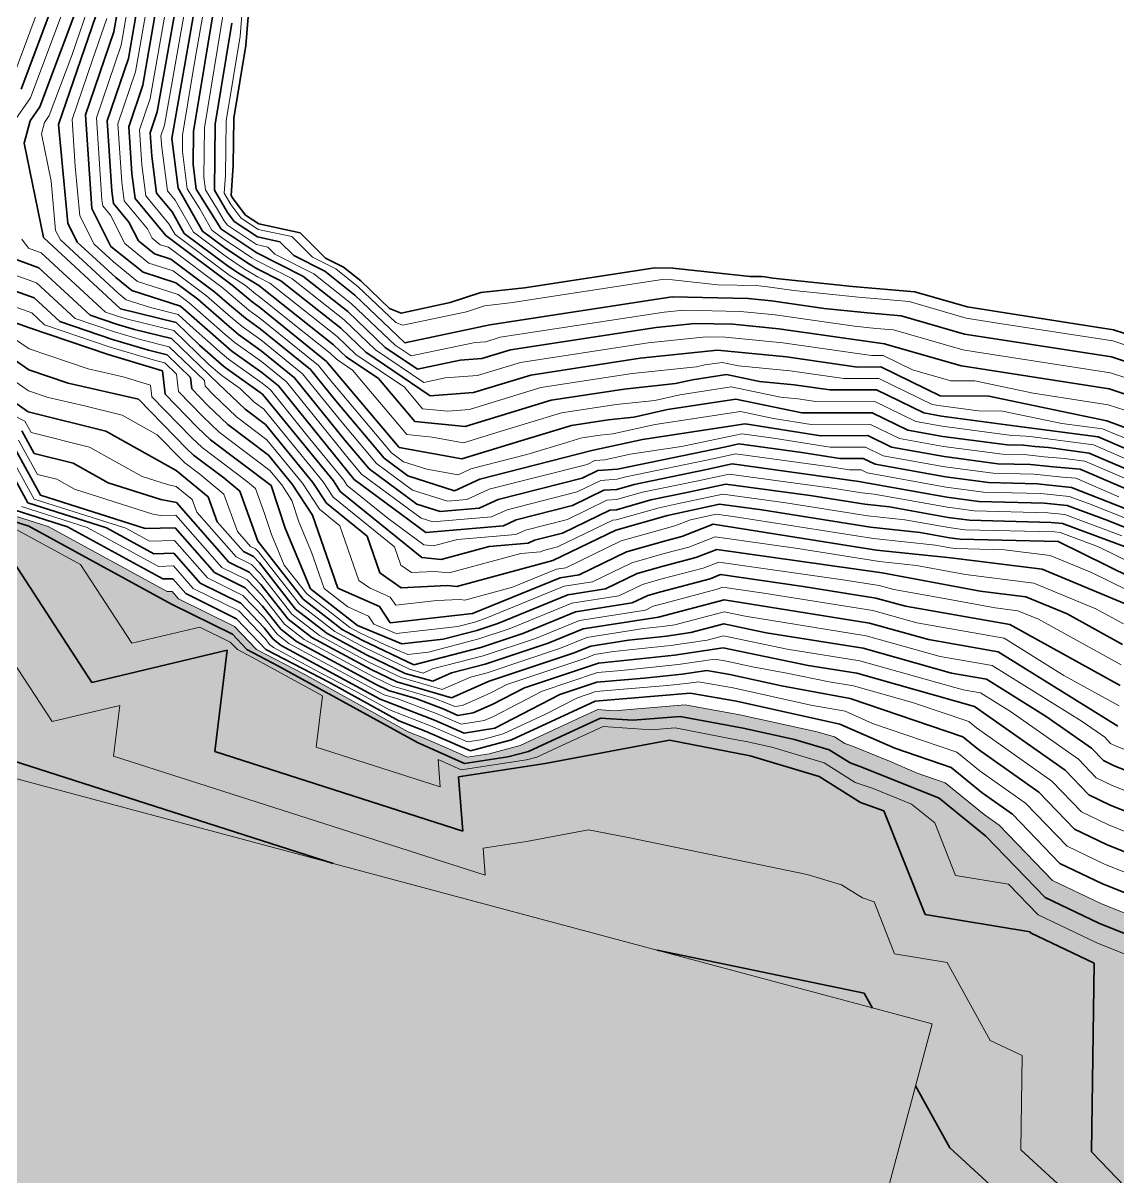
# Model space of a CAD drawing. Header units: millimetres. Extents: x -859836 to 307983, y -308065 to 649894.
# Drawn here: x 14046 to 99637, y 236861 to 327061 of the extents above; entities that cross this region are included whole.
import ezdxf

# ---------------------------------------------------------------- set-up
doc = ezdxf.new("R2010")
doc.units = ezdxf.units.MM
for name, color, linetype, lineweight in [('A-DETL-GENF', 92, 'Continuous', 9), ('A-DETL-MBND', 5, 'Continuous', 9), ('A-DETL-THIN', 151, 'Continuous', 9), ('C-TOPO', 7, 'Continuous', 9), ('C-TOPO-MAJR', 7, 'Continuous', 35), ('C-TOPO-MINR', 7, 'Continuous', 9)]:
    doc.layers.add(name, color=color, linetype=linetype, lineweight=lineweight)

msp = doc.modelspace()

# ---------------------------------------------------------------- hatches: boundary and pattern name
at = {"layer": 'A-DETL-GENF'}
msp.add_hatch(color=8, dxfattribs=at).paths.add_polyline_path([(20902, 189411), (26079, 208730), (60021, 199635), (66233, 222817), (77341, 219841), (85106, 248818), (-125333, 305205), (-133097, 276228), (-144206, 279204), (-157146, 230908), (-17080, 193377), (-15527, 199172), (16028, 190717)])
at = {"layer": 'A-DETL-MBND', "transparency": 33554585}
h = msp.add_hatch(color=1, dxfattribs=at)
h.paths.add_polyline_path([(-759872, -147838), (-751409, -147225), (-749609, -147143), (-733854, -145290), (-730653, -145570), (-721745, -145172), (-720814, -144887), (-719370, -144842), (-700946, -141995), (-695529, -141498), (-691142, -140868), (-678862, -139709), (-676064, -138561), (-673339, -137902), (-666588, -136592), (-665513, -135889), (-664558, -135218), (-662197, -133772), (-661519, -132852), (-659949, -130928), (-651084, -125443), (-650822, -125228), (-650213, -124939), (-646382, -122722), (-642214, -121295), (-640352, -120839), (-632919, -116639), (-632407, -116545), (-631232, -115977), (-624031, -110102), (-618435, -105784), (-615716, -103869), (-610671, -99638), (-609303, -97431), (-608187, -95168), (-606545, -92038), (-605546, -89814), (-602862, -83094), (-597357, -72506), (-595184, -69076), (-591888, -62294), (-588957, -58521), (-588686, -57663), (-586782, -51788), (-586421, -50671), (-585891, -49261), (-584837, -42142), (-583168, -34750), (-583236, -29503), (-581474, -24626), (-579291, -20446), (-577288, -10529), (-577844, -8379), (-576716, -5129), (-576923, -622), (-576761, 3433), (-577514, 8400), (-584433, 17478), (-591451, 26894), (-592059, 27631), (-594253, 29365), (-596698, 31520), (-606682, 39522), (-614114, 48456), (-617877, 53657), (-619367, 54812), (-621388, 57245), (-626371, 64609), (-630225, 76139), (-631882, 80641), (-631321, 82021), (-631047, 88615), (-629216, 99080), (-628971, 99848), (-627656, 101469), (-625202, 104951), (-622310, 108328), (-621916, 108853), (-618287, 112790), (-616954, 119597), (-611965, 123985), (-607391, 123672), (-603528, 125761), (-599346, 128280), (-596175, 130112), (-593901, 131920), (-587341, 139484), (-579017, 149394), (-573792, 168423), (-559581, 167597), (-555765, 171191), (-554261, 171958), (-551262, 173126), (-545079, 176205), (-536568, 178750), (-529133, 181370), (-526344, 189128), (-597518, 189128), (-597518, 207194), (-600686, 199575), (-609478, 188948), (-615919, 179175), (-616544, 177848), (-622914, 167950), (-630994, 157392), (-633191, 154309), (-645163, 133248), (-651286, 125168), (-651764, 119294), (-657364, 118029), (-668886, 104497), (-672322, 98230), (-678809, 91777), (-686744, 84898), (-689449, 82017), (-695207, 77404), (-695380, 71893), (-694273, 69271), (-689492, 45636), (-683652, 33844), (-677737, 19772), (-662028, -2904), (-651984, -24980), (-650691, -30222), (-651908, -42347), (-653635, -63919), (-656698, -68818), (-662024, -76036), (-666896, -86650), (-667567, -88913), (-681751, -105555), (-682213, -106748), (-682594, -107406), (-685917, -108622), (-692036, -110612), (-701719, -112727), (-713390, -117126), (-713858, -117303), (-715899, -118114), (-726309, -122425), (-732752, -123814), (-746954, -124818), (-750353, -125277), (-753407, -127865), (-764669, -132928), (-770641, -133394), (-784358, -129387), (-766211, -147534), (-765162, -147452), (-761763, -147700)])
h.paths.add_polyline_path([(-165073, -63985), (-152433, -63128), (-147212, -62558), (-145468, -61769), (-136004, -54982), (-133768, -53767), (-129949, -51511), (-119584, -45141), (-108212, -38110), (-106147, -37513), (-103534, -36430), (-95440, -33679), (-85435, -28121), (-81217, -27620), (-70310, -23490), (-69569, -23057), (-66354, -22120), (-63531, -20738), (-60354, -18737), (-51173, -14112), (-47726, -11549), (-46080, -8030), (-42098, 1247), (-71582, -3952), (-102491, 171344), (-31433, 183873), (-10665, 66090), (-8344, 71188), (-5480, 80840), (-4976, 82926), (-4345, 84088), (-2338, 91567), (-1942, 95428), (-648, 97607), (-1071, 98220), (-2510, 100800), (-3468, 101999), (-4531, 105589), (-4872, 106391), (-4883, 106838), (-4266, 108209), (-3836, 109670), (-3397, 110774), (-3406, 111243), (-3028, 112006), (-3263, 112804), (-5003, 115819), (-4795, 118868), (-5263, 125250), (-6517, 126820), (-6835, 127207), (-7506, 127369), (-7948, 127596), (-9992, 128520), (-10488, 129121), (-11669, 131806), (-11797, 132101), (-12046, 133135), (-12559, 133970), (-14267, 135969), (-16205, 140122), (-18451, 143457), (-18982, 145256), (-19057, 146525), (-18964, 150253), (-18988, 154876), (-19576, 155921), (-19786, 160906), (-20496, 162914), (-20826, 165369), (-20799, 166915), (-20107, 172970), (-19517, 173820), (-19312, 174558), (-18670, 176101), (-17060, 179067), (-15517, 180705), (-13911, 185702), (-4262, 188301), (-1645, 188923), (-105, 188210), (8503, 183584), (10926, 183912), (12005, 184043), (13640, 184361), (15131, 185109), (17172, 186245), (21649, 186967), (26966, 189922), (27822, 190382), (28403, 191056), (32119, 193617), (35169, 195832), (37685, 197143), (44902, 200225), (45756, 200160), (48502, 199127), (50290, 198574), (51191, 198365), (51921, 198324), (52221, 198344), (54759, 197846), (56032, 196790), (56464, 196469), (57692, 196367), (59108, 196361), (60941, 197154), (66233, 199839), (70130, 201192), (73048, 200979), (76924, 206128), (82127, 208080), (85344, 208780), (86075, 208372), (88573, 207914), (89729, 206890), (91276, 205317), (93776, 203937), (94137, 202344), (94391, 199786), (122336, 197831), (121797, 189716), (125647, 199482), (126089, 201383), (126324, 204787), (126905, 208036), (127554, 210427), (128482, 214073), (128746, 220996), (128473, 222544), (126624, 223852), (126936, 229764), (121612, 232554), (119877, 233364), (114690, 236608), (111762, 238823), (110636, 246522), (110029, 247546), (108783, 253509), (107371, 255011), (105531, 255323), (97841, 258447), (94527, 260036), (90352, 264357), (89017, 265316), (86132, 267662), (83932, 268416), (81219, 269590), (78181, 270815), (77485, 271254), (76016, 271688), (70070, 272996), (65720, 273763), (60235, 273305), (58972, 273395), (52899, 270581), (50487, 269940), (48782, 269681), (44888, 271379), (44155, 271664), (36008, 276151), (32279, 278102), (30572, 279889), (26209, 282046), (25647, 282628), (25305, 282619), (16014, 287701), (12948, 288678), (12218, 290013), (5109, 293561), (1173, 293491), (996, 295848), (-846, 297677), (-3706, 301772), (-4254, 303671), (-5166, 310755), (-5514, 312595), (-5824, 313912), (-11263, 323566), (-11006, 329168), (-11128, 331667), (-19570, 300160), (-119951, 327057), (-119803, 323213), (-126677, 316885), (-131916, 309583), (-138039, 307127), (-139811, 306218), (-145009, 304770), (-152454, 299923), (-155529, 293631), (-156974, 291356), (-164244, 289138), (-169538, 285729), (-171473, 283227), (-175794, 279460), (-179077, 276921), (-181978, 270226), (-183799, 266060), (-186962, 261812), (-188195, 260364), (-189518, 257544), (-192219, 254304), (-192584, 253707), (-193666, 250905), (-195467, 243388), (-196196, 242827), (-194515, 241920), (-193117, 240272), (-191870, 238552), (-189445, 238099), (-187379, 238829), (-181196, 237496), (-175260, 234188), (-174712, 233864), (-173921, 232781), (-172965, 231563), (-172393, 230212), (-171401, 229395), (-170346, 228036), (-168731, 226171), (-166947, 224795), (-166149, 223746), (-163251, 221790), (-159390, 213002), (-157244, 207107), (-158125, 203750), (-158684, 200374), (-157805, 198095), (-156223, 195786), (-156238, 193540), (-155648, 190949), (-154491, 184489), (-154880, 182143), (-154447, 180199), (-153070, 178898), (-149834, 176505), (-139965, 171530), (-138126, 170600), (-129357, 164765), (-128806, 164582), (-125625, 162125), (-121962, 159155), (-118169, 147987), (-115529, 142356), (-110100, 136364), (-104170, 130983), (-102874, 130179), (-102493, 125049), (-102587, 124307), (-102565, 123298), (-101236, 116731), (-101075, 108354), (-100903, 103207), (-100752, 100763), (-102347, 94828), (-103663, 92538), (-105020, 75873), (-113779, 78871), (-115927, 80336), (-116767, 79773), (-118030, 78279), (-120019, 71407), (-121727, 70570), (-124911, 67739), (-132123, 62869), (-134503, 61669), (-142143, 63655), (-144511, 65162), (-146330, 66255), (-93930, -25754), (-156629, -61462), (-204703, 22951), (-203169, 15882), (-200858, 9097), (-201011, 7340), (-201672, 4283), (-201800, 3453), (-202205, -1962), (-203074, -4336), (-205085, -7779), (-205398, -8805), (-204303, -12916), (-199204, -23507), (-197559, -24806), (-188446, -36297), (-186232, -39786), (-180001, -45528), (-178692, -50309), (-178316, -54011), (-176500, -58311), (-174921, -60229), (-168457, -62865), (-166443, -63531)])
h.paths.add_polyline_path([(-36382, 9575), (-36325, 9655), (-34497, 11838), (-31400, 15158), (-30158, 17103), (-28972, 19503), (-28725, 20204), (-24454, 28194), (-23969, 29653), (-22045, 35862), (-19945, 43004), (-18884, 49386), (-18505, 51142), (-18308, 51427), (-16088, 53703), (-14034, 56286), (-13124, 58389), (-12183, 60477), (-11466, 63512), (-44854, 57625), (-36383, 9584)])
h.paths.add_polyline_path([(-209307, 23977), (-205832, 24933), (-214036, 39337), (-155029, 72942), (-156196, 75860), (-157267, 77483), (-160083, 79252), (-162327, 81007), (-168562, 82322), (-171974, 82266), (-174895, 81970), (-178745, 82443), (-179832, 82459), (-182806, 83026), (-187870, 82820), (-190987, 82764), (-196740, 84867), (-206215, 90085), (-217797, 93191), (-220523, 94762), (-239193, 68099), (-236586, 66371), (-231472, 54327), (-229323, 51595), (-228392, 47968), (-224245, 38986), (-223941, 37016), (-223700, 36083), (-223413, 35510), (-223235, 34196), (-219932, 30913), (-219720, 30002), (-218890, 29933), (-218583, 30355), (-217413, 29932), (-217322, 28983), (-216667, 27680), (-215596, 26462), (-211752, 24276), (-211629, 24261)])
h.paths.add_polyline_path([(-104493, 32511), (-108740, 34478), (-111033, 34745), (-118279, 38197), (-121109, 39560), (-122686, 40146), (-124886, 42576), (-127774, 45075), (-127284, 49019), (-127353, 51467), (-126249, 53628), (-124638, 56522), (-122874, 56919), (-121333, 61662), (-118149, 64493), (-116851, 64289), (-109895, 61749), (-101431, 62897), (-97222, 57624), (-96994, 51839), (-95461, 45135), (-95182, 39024), (-97809, 35660), (-102505, 32673), (-103546, 32588)])
h.paths.add_polyline_path([(113952, 54850), (115144, 57676), (119371, 59200), (123981, 58308), (134122, 70221), (135206, 75484), (130794, 79482), (129640, 81238), (129018, 81691), (127052, 82907), (123829, 87412), (118436, 89438), (114649, 87913), (114523, 86104), (79787, 88533), (80974, 86559), (82982, 83414), (85870, 80693), (86415, 79732), (87156, 79254), (93254, 77937), (101112, 77088), (101690, 76657), (110303, 71926), (111655, 70038), (112330, 66003), (112029, 63955), (112025, 61722), (110833, 58895), (111202, 55882), (113573, 54992)])
h.paths.add_polyline_path([(46473, 90893), (46450, 90966), (46450, 90942)])
h.paths.add_polyline_path([(114914, 91699), (116742, 96586), (117222, 99339), (116281, 100813), (115714, 103134), (115083, 94112)])
h.paths.add_polyline_path([(77815, 91772), (81254, 140961), (77947, 134003), (77391, 132850), (76263, 127858), (75504, 126378), (70686, 116776), (69491, 114040), (69325, 112455), (69905, 111212), (72496, 104740), (73767, 102718), (74214, 102059), (75304, 98529), (75680, 97769), (77652, 92229)])
h.paths.add_polyline_path([(-430559, 174792), (-396358, 223636), (-410299, 232491), (-417613, 235355), (-425156, 238606), (-444149, 250578), (-452510, 252436), (-452510, 191303), (-451929, 191053), (-450916, 184024), (-444554, 181215), (-442283, 180124), (-434174, 176436)])
h.paths.add_polyline_path([(-462933, 188895), (-462489, 189128), (-463513, 189128)])
h.paths.add_polyline_path([(20902, 189411), (-15527, 199172), (-17080, 193377), (-157146, 230908), (-144206, 279204), (-133097, 276228), (-125333, 305205), (85106, 248818), (77341, 219841), (66233, 222817), (60021, 199635), (26079, 208730), (21836, 192894)])
h.paths.add_polyline_path([(-305163, 308526), (-297168, 312758), (-330807, 321772), (-305961, 308938)])
h.paths.add_polyline_path([(-101365, 344853), (-99267, 352685), (-106132, 348019), (-107260, 346432), (-107015, 346367)])
h.paths.add_polyline_path([(-77617, 359195), (-72055, 379953), (-74944, 376393), (-78127, 372078), (-79002, 371144), (-83284, 366025), (-86114, 364172), (-90178, 362561), (-78095, 359323)])
h.paths.add_polyline_path([(-70949, 384081), (-49147, 465447), (10755, 449396), (10427, 451476), (10340, 452557), (9561, 454240), (5848, 461010), (3088, 465731), (3916, 466341), (3829, 466873), (4301, 472115), (5273, 480727), (5235, 481311), (1254, 490409), (398, 499801), (248, 500675), (1538, 508051), (2399, 515172), (5336, 526780), (6042, 528818), (11319, 535892), (14764, 542803), (21028, 556609), (22026, 559450), (25679, 567225), (23762, 595967), (26857, 602002), (42608, 602571), (44738, 607162), (48181, 613963), (49550, 615647), (53154, 622325), (47956, 649894), (47874, 649894), (42817, 647426), (40858, 646138), (35158, 640491), (29786, 634475), (27764, 633773), (23010, 631806), (12648, 627092), (6576, 623443), (5459, 622546), (3132, 622423), (937, 621697), (-3757, 621182), (-10336, 620725), (-17509, 618636), (-20466, 617651), (-26978, 615727), (-29360, 614862), (-36198, 612616), (23495, 596621), (-6839, 483415), (-62468, 498321), (-61154, 491830), (-59928, 489468), (-56843, 481884), (-56752, 481249), (-55996, 465839), (-55728, 464742), (-55062, 458604), (-54604, 453643), (-54849, 452204), (-55585, 448717), (-57347, 441004), (-59178, 436511), (-62836, 421846), (-64420, 417337), (-65373, 414138), (-67663, 409612), (-67833, 408961), (-68221, 406728), (-67446, 402371), (-67164, 401641), (-67454, 400728), (-68102, 398277), (-69211, 394395), (-69530, 393435), (-70271, 388744), (-70595, 386619)])
h.paths.add_polyline_path([(-72390, 518021), (-67541, 536118), (-118601, 549800), (-111350, 544573), (-102792, 541248), (-98322, 538930), (-89693, 534294), (-86179, 534292), (-80614, 527648), (-74938, 522052), (-72698, 518856)])
h.paths.add_polyline_path([(-136180, 559285), (-135118, 563249), (-136667, 559600)])
h.paths.add_polyline_path([(-54600, 584415), (-47886, 609472), (-50553, 609641), (-55313, 609698), (-62008, 606325), (-64948, 609251), (-80643, 608301), (-83770, 607896), (-87388, 606897), (-94432, 606828), (-97621, 607514), (-101540, 606576), (-111704, 601349), (-115028, 602044), (-116464, 600991), (-56960, 585047)])
h.paths.add_polyline_path([(-105893, 632098), (-77034, 642660), (-60117, 645580), (-52045, 639137), (-36907, 649894), (-98339, 649894), (-105228, 633665)])

# ---------------------------------------------------------------- linework, layer by layer
at = {"layer": 'A-DETL-THIN'}
for p, q in [((85106, 248818), (-125333, 305205)), ((77341, 219841), (85106, 248818))]:
    msp.add_line(p, q, dxfattribs=at)
at = {"layer": 'C-TOPO', "lineweight": 35}
for p, q in [((31728, 328512), (31452, 325299)), ((31452, 325299), (30514, 319625)), ((30514, 319625), (30471, 315933)), ((30471, 315933), (30317, 313583)), ((30317, 313583), (30469, 313320)), ((30469, 313320), (31425, 312051)), ((31425, 312051), (32468, 311354)), ((32468, 311354), (35705, 310652)), ((35705, 310652), (37701, 308678)), ((37701, 308678), (39102, 307970)), ((39102, 307970), (40446, 306904)), ((53239, 306372), (63445, 307939)), ((63445, 307939), (64830, 307894)), ((64830, 307894), (70876, 307262)), ((40446, 306904), (42696, 304759)), ((70876, 307262), (71769, 307241)), ((71769, 307241), (72039, 307214)), ((72039, 307214), (72658, 307126)), ((72658, 307126), (78884, 306477)), ((47443, 305209), (49822, 306007)), ((49822, 306007), (53239, 306372)), ((78884, 306477), (83755, 306056)), ((83755, 306056), (87852, 304870)), ((43616, 304396), (47443, 305209)), ((42696, 304759), (43616, 304396)), ((87852, 304870), (91305, 304323)), ((91305, 304323), (99291, 303091)), ((99291, 303091), (103629, 301648))]:
    msp.add_line(p, q, dxfattribs=at)
at = {"layer": 'C-TOPO-MAJR'}
for p, q in [((13895, 321891), (16701, 329403)), ((15359, 320517), (18867, 329907)), ((16824, 319142), (20018, 328468)), ((21148, 326380), (21535, 328585)), ((22278, 324291), (23051, 328702)), ((23408, 322202), (24567, 328819)), ((24538, 320114), (26084, 328935)), ((25668, 318025), (27600, 329052)), ((27369, 318586), (29113, 329143)), ((29069, 319148), (30377, 327065)), ((18934, 319898), (21148, 326380)), ((20618, 319430), (22278, 324291)), ((22301, 318962), (23408, 322202)), ((14597, 319427), (15359, 320517)), ((14144, 317679), (14597, 319427)), ((19432, 312568), (18934, 319898)), ((20991, 313932), (20618, 319430)), ((23985, 318493), (24538, 320114)), ((17538, 311427), (16824, 319142)), ((22550, 315297), (22301, 318962)), ((24109, 316661), (23985, 318493)), ((27338, 316011), (27369, 318586)), ((29008, 313997), (29069, 319148)), ((15644, 310286), (14144, 317679)), ((26168, 314151), (25668, 318025)), ((24484, 313755), (24109, 316661)), ((27588, 314074), (27338, 316011)), ((22800, 313359), (22550, 315297)), ((21116, 312964), (20991, 313932)), ((28083, 310793), (26168, 314151)), ((29494, 310996), (27588, 314074)), ((30027, 312243), (29008, 313997)), ((25215, 310453), (22800, 313359)), ((25691, 312302), (24484, 313755)), ((20913, 309606), (19432, 312568)), ((22324, 311510), (21116, 312964)), ((26649, 310623), (25691, 312302)), ((30546, 311553), (30027, 312243)), ((18278, 309946), (17538, 311427)), ((23064, 310029), (22324, 311510)), ((32360, 310340), (30546, 311553)), ((30395, 306577), (25215, 310453)), ((30095, 308044), (26649, 310623)), ((29796, 309511), (28083, 310793)), ((29506, 310976), (29494, 310996)), ((29513, 310968), (29506, 310976)), ((32233, 309148), (29513, 310968)), ((34120, 309959), (32360, 310340)), ((21671, 304717), (15644, 310286)), ((21292, 307161), (18278, 309946)), ((23443, 307585), (20913, 309606)), ((24329, 309019), (23064, 310029)), ((31624, 308288), (29796, 309511)), ((35204, 308886), (34120, 309959)), ((15276, 307933), (13285, 308650)), ((25596, 308609), (24329, 309019)), ((29049, 306025), (25596, 308609)), ((32254, 309143), (32233, 309148)), ((32267, 309130), (32254, 309143)), ((35922, 307283), (32267, 309130)), ((37641, 307654), (35204, 308886)), ((19295, 304220), (15276, 307933)), ((25976, 306765), (23443, 307585)), ((31010, 307432), (30095, 308044)), ((32357, 307845), (31624, 308288)), ((34203, 306912), (32357, 307845)), ((39978, 305800), (37641, 307654)), ((14909, 305579), (10927, 307013)), ((22557, 306151), (21292, 307161)), ((27703, 305473), (25976, 306765)), ((32485, 306541), (31010, 307432)), ((38876, 303204), (34203, 306912)), ((39427, 304502), (35922, 307283)), ((26357, 304922), (22557, 306151)), ((30179, 305035), (29049, 306025)), ((31956, 305262), (30395, 306577)), ((38326, 301906), (32485, 306541)), ((43891, 302070), (39978, 305800)), ((14542, 303226), (8569, 305376)), ((16918, 303723), (14909, 305579)), ((29746, 301950), (26357, 304922)), ((29962, 303493), (27703, 305473)), ((31427, 303983), (30179, 305035)), ((32539, 304845), (31956, 305262)), ((64789, 305669), (50548, 303484)), ((70743, 305528), (64789, 305669)), ((72544, 305351), (70743, 305528)), ((76673, 304761), (72544, 305351)), ((21347, 303525), (19295, 304220)), ((26005, 303658), (21671, 304717)), ((32593, 303148), (31427, 303983)), ((37775, 300608), (32539, 304845)), ((42362, 301705), (39427, 304502)), ((80056, 304408), (76673, 304761)), ((82704, 304179), (80056, 304408)), ((87640, 302751), (82704, 304179)), ((20700, 301142), (14542, 303226)), ((21024, 302334), (16918, 303723)), ((22764, 303100), (21347, 303525)), ((25653, 302395), (22764, 303100)), ((27835, 301894), (26005, 303658)), ((30899, 302704), (29962, 303493)), ((36520, 299971), (32593, 303148)), ((40833, 301339), (38876, 303204)), ((50548, 303484), (43891, 302070)), ((63536, 303263), (52143, 301515)), ((66559, 303583), (63536, 303263)), ((69536, 303513), (66559, 303583)), ((73137, 303160), (69536, 303513)), ((81395, 301979), (73137, 303160)), ((14492, 299952), (11088, 302314)), ((23856, 301484), (21024, 302334)), ((29313, 298866), (25653, 302395)), ((32647, 301452), (30899, 302704)), ((89517, 302454), (87640, 302751)), ((99138, 300969), (89517, 302454)), ((14442, 296679), (7634, 301402)), ((25301, 301131), (23856, 301484)), ((29530, 300408), (27835, 301894)), ((30370, 301425), (29746, 301950)), ((32701, 299756), (30370, 301425)), ((35265, 299334), (32647, 301452)), ((39304, 300973), (38326, 301906)), ((45881, 297932), (40833, 301339)), ((44886, 300001), (42362, 301705)), ((52143, 301515), (49904, 300827)), ((68329, 301497), (62282, 300858)), ((73731, 300968), (68329, 301497)), ((81435, 301974), (81395, 301979)), ((81467, 301972), (81435, 301974)), ((87390, 300258), (81467, 301972)), ((24949, 299867), (20700, 301142)), ((27131, 299367), (25301, 301131)), ((29842, 300145), (29530, 300408)), ((43443, 293873), (37775, 300608)), ((41828, 299270), (39304, 300973)), ((48215, 300708), (44886, 300001)), ((49904, 300827), (48215, 300708)), ((62282, 300858), (53737, 299546)), ((79291, 300173), (73731, 300968)), ((104364, 299231), (99138, 300969)), ((17571, 298911), (14492, 299952)), ((25146, 298058), (24949, 299867)), ((32755, 298060), (29842, 300145)), ((34010, 298697), (32701, 299756)), ((38493, 297535), (36520, 299971)), ((53737, 299546), (49261, 298170)), ((69049, 299576), (66377, 299171)), ((71623, 299041), (69049, 299576)), ((81111, 300178), (79291, 300173)), ((85745, 297921), (81111, 300178)), ((87412, 300254), (87390, 300258)), ((98958, 298472), (87412, 300254)), ((23062, 297654), (17571, 298911)), ((27229, 298462), (27131, 299367)), ((31407, 296867), (29313, 298866)), ((39929, 291389), (34010, 298697)), ((39211, 294462), (35265, 299334)), ((44662, 295902), (41828, 299270)), ((65060, 298878), (61029, 298452)), ((66377, 299171), (65060, 298878)), ((74324, 298776), (71623, 299041)), ((77104, 298378), (74324, 298776)), ((27663, 295481), (25146, 298058)), ((28488, 297174), (27229, 298462)), ((38310, 291267), (32755, 298060)), ((49261, 298170), (45881, 297932)), ((61029, 298452), (55332, 297578)), ((80766, 298389), (77104, 298378)), ((84473, 296584), (80766, 298389)), ((89538, 297907), (85745, 297921)), ((98778, 295976), (89538, 297907)), ((101571, 297603), (98958, 298472)), ((26838, 293789), (23062, 297654)), ((30058, 295674), (28488, 297174)), ((32988, 295674), (31407, 296867)), ((42272, 293045), (38493, 297535)), ((55332, 297578), (48617, 295513)), ((64426, 296845), (61791, 296260)), ((69770, 297654), (64426, 296845)), ((74918, 296584), (69770, 297654)), ((20509, 295152), (14442, 296679)), ((48617, 295513), (44662, 295902)), ((59775, 296046), (56927, 295609)), ((61791, 296260), (59775, 296046)), ((80420, 296600), (74918, 296584)), ((83201, 295246), (80420, 296600)), ((85847, 296337), (84473, 296584)), ((91715, 295559), (85847, 296337)), ((106585, 293062), (98778, 295976)), ((14923, 293414), (13948, 295198)), ((26013, 292096), (20509, 295152)), ((28710, 294481), (27663, 295481)), ((33220, 293289), (30058, 295674)), ((36691, 291146), (32988, 295674)), ((56927, 295609), (53569, 294577)), ((70490, 295732), (62474, 294519)), ((76407, 294801), (70490, 295732)), ((85950, 294753), (83201, 295246)), ((98084, 294711), (91715, 295559)), ((33453, 290903), (28710, 294481)), ((41100, 292217), (39211, 294462)), ((53569, 294577), (48344, 293004)), ((62474, 294519), (58522, 293641)), ((69990, 294163), (68976, 293942)), ((74937, 293483), (69990, 294163)), ((80075, 294811), (76407, 294801)), ((81929, 293908), (80075, 294811)), ((90979, 294086), (85950, 294753)), ((92255, 294053), (90979, 294086)), ((93147, 293960), (92255, 294053)), ((100325, 293750), (98084, 294711)), ((15404, 290148), (13453, 293716)), ((17957, 292650), (14923, 293414)), ((27361, 293289), (26838, 293789)), ((29733, 291500), (27361, 293289)), ((35072, 291025), (33220, 293289)), ((48344, 293004), (43443, 293873)), ((58522, 293641), (49765, 291411)), ((68976, 293942), (60523, 292193)), ((77896, 293017), (74937, 293483)), ((86052, 293168), (81929, 293908)), ((90243, 292612), (86052, 293168)), ((94205, 293871), (93147, 293960)), ((97390, 293447), (94205, 293871)), ((101873, 291524), (97390, 293447)), ((20709, 291122), (17957, 292650)), ((44135, 291664), (42272, 293045)), ((69491, 292593), (67461, 292153)), ((79385, 291233), (69491, 292593)), ((79730, 293022), (77896, 293017)), ((80657, 292571), (79730, 293022)), ((86154, 291584), (80657, 292571)), ((92795, 292548), (90243, 292612)), ((94580, 292362), (92795, 292548)), ((96696, 292182), (94580, 292362)), ((14422, 289560), (12959, 292235)), ((28510, 290028), (26013, 292096)), ((30981, 290466), (29733, 291500)), ((45520, 287245), (39929, 291389)), ((44827, 289454), (41100, 292217)), ((47784, 290502), (44135, 291664)), ((49765, 291411), (47784, 290502)), ((57753, 291491), (51186, 289818)), ((58985, 292087), (57753, 291491)), ((60523, 292193), (58985, 292087)), ((67461, 292153), (61826, 290986)), ((89507, 291139), (86154, 291584)), ((103420, 289298), (96696, 292182)), ((24805, 289817), (20709, 291122)), ((32390, 286564), (30981, 290466)), ((34529, 287574), (33453, 290903)), ((36667, 288585), (35072, 291025)), ((37754, 289519), (36691, 291146)), ((38842, 290454), (38310, 291267)), ((45228, 285293), (38842, 290454)), ((59449, 290534), (56985, 289341)), ((60474, 290604), (59449, 290534)), ((61826, 290986), (60474, 290604)), ((68991, 291024), (65947, 290363)), ((75587, 290117), (68991, 291024)), ((86256, 289999), (79385, 291233)), ((93335, 291042), (89507, 291139)), ((96012, 290764), (93335, 291042)), ((102701, 288104), (96012, 290764)), ((20564, 287604), (14422, 289560)), ((23597, 287539), (15404, 290148)), ((26039, 289591), (24805, 289817)), ((30143, 284921), (26039, 289591)), ((29215, 288077), (28510, 290028)), ((51186, 289818), (49700, 289136)), ((63129, 289780), (60426, 289015)), ((65947, 290363), (63129, 289780)), ((79843, 289443), (75587, 290117)), ((88771, 289666), (86256, 289999)), ((93875, 289537), (88771, 289666)), ((17531, 287669), (13439, 288972)), ((40948, 286939), (37754, 289519)), ((46652, 288873), (44827, 289454)), ((49700, 289136), (46652, 288873)), ((56985, 289341), (52606, 288226)), ((59913, 288980), (56216, 287191)), ((60426, 289015), (59913, 288980)), ((68491, 289455), (64432, 288573)), ((71789, 289001), (68491, 289455)), ((80302, 287653), (71789, 289001)), ((81777, 289237), (79843, 289443)), ((86359, 288415), (81777, 289237)), ((95660, 289351), (93875, 289537)), ((98637, 288241), (95660, 289351)), ((14498, 287734), (12457, 288384)), ((31266, 285742), (29215, 288077)), ((38657, 282897), (36667, 288585)), ((51616, 287771), (45520, 287245)), ((52606, 288226), (51616, 287771)), ((64432, 288573), (60377, 287426)), ((67992, 287885), (65541, 286923)), ((80761, 285863), (67992, 287885)), ((88035, 288192), (86359, 288415)), ((94416, 288031), (88035, 288192)), ((95308, 287938), (94416, 288031)), ((101261, 285718), (95308, 287938)), ((101981, 286911), (98637, 288241)), ((19425, 275519), (11487, 287710)), ((25647, 281635), (14498, 287734)), ((24964, 283603), (17531, 287669)), ((24281, 285571), (20564, 287604)), ((25941, 287602), (23597, 287539)), ((29019, 284099), (25941, 287602)), ((36517, 282824), (34529, 287574)), ((41943, 284095), (40948, 286939)), ((56216, 287191), (54027, 286633)), ((60377, 287426), (55448, 285041)), ((65541, 286923), (64256, 286585)), ((84170, 287242), (80302, 287653)), ((86461, 286830), (84170, 287242)), ((35935, 282037), (32390, 286564)), ((50484, 286143), (46742, 285130)), ((53532, 286406), (50484, 286143)), ((54027, 286633), (53532, 286406)), ((64256, 286585), (61214, 285725)), ((87299, 286719), (86461, 286830)), ((94956, 286525), (87299, 286719)), ((100713, 283706), (94956, 286525)), ((25843, 285613), (24281, 285571)), ((27895, 283278), (25843, 285613)), ((32060, 285350), (31266, 285742)), ((32517, 284871), (32060, 285350)), ((46742, 285130), (45228, 285293)), ((55448, 285041), (47964, 283014)), ((61214, 285725), (57518, 283936)), ((66650, 285273), (64080, 284598)), ((68283, 285915), (66650, 285273)), ((81219, 284074), (68283, 285915)), ((86563, 285246), (80761, 285863)), ((93702, 284365), (86563, 285246)), ((31729, 284137), (30143, 284921)), ((32644, 283179), (31729, 284137)), ((35353, 281250), (32517, 284871)), ((64080, 284598), (62052, 284024)), ((100164, 281694), (93702, 284365)), ((25745, 283624), (24964, 283603)), ((26771, 282457), (25745, 283624)), ((31068, 281710), (27895, 283278)), ((31399, 282923), (29019, 284099)), ((43602, 282920), (41943, 284095)), ((56043, 283705), (49187, 280898)), ((57518, 283936), (56043, 283705)), ((62052, 284024), (59587, 282831)), ((67758, 283623), (63903, 282610)), ((68575, 283944), (67758, 283623)), ((75043, 283023), (68575, 283944)), ((88879, 282644), (81219, 284074)), ((30737, 280496), (26771, 282457)), ((32770, 281487), (31399, 282923)), ((34770, 280463), (32644, 283179)), ((40199, 279964), (36517, 282824)), ((41901, 281442), (38657, 282897)), ((47208, 283096), (43602, 282920)), ((47964, 283014), (47208, 283096)), ((56639, 282370), (51154, 280124)), ((59587, 282831), (56639, 282370)), ((63903, 282610), (62889, 282323)), ((80718, 282113), (75043, 283023)), ((92448, 282204), (88879, 282644)), ((30407, 279282), (25647, 281635)), ((32897, 279794), (31068, 281710)), ((34188, 279676), (32770, 281487)), ((39004, 279653), (35935, 282037)), ((42748, 280175), (41901, 281442)), ((61657, 281727), (57235, 281034)), ((62889, 282323), (61657, 281727)), ((68867, 281973), (63727, 280622)), ((80217, 280153), (68867, 281973)), ((83024, 281467), (80718, 282113)), ((91194, 280043), (83024, 281467)), ((95679, 280868), (92448, 282204)), ((37808, 279343), (35353, 281250)), ((49187, 280898), (42748, 280175)), ((57235, 281034), (53121, 279350)), ((63727, 280622), (57830, 279699)), ((99988, 278491), (95679, 280868)), ((33024, 278102), (30737, 280496)), ((33606, 278889), (32897, 279794)), ((35416, 278722), (34188, 279676)), ((36612, 279033), (34770, 280463)), ((40551, 278815), (39004, 279653)), ((43667, 278533), (40199, 279964)), ((51154, 280124), (49514, 279579)), ((57830, 279699), (55088, 278576)), ((68825, 280094), (66255, 279419)), ((72149, 279406), (68825, 280094)), ((84828, 278860), (80217, 280153)), ((99813, 275288), (91194, 280043)), ((31547, 278088), (30407, 279282)), ((34220, 278412), (33606, 278889)), ((41605, 275370), (35416, 278722)), ((41254, 276518), (36612, 279033)), ((40902, 277667), (37808, 279343)), ((44586, 276891), (40551, 278815)), ((46887, 278894), (43667, 278533)), ((49514, 279579), (46887, 278894)), ((53121, 279350), (49841, 278259)), ((61374, 278825), (58426, 278363)), ((64344, 279136), (61374, 278825)), ((66255, 279419), (64344, 279136)), ((79715, 278192), (72149, 279406)), ((90275, 277911), (84828, 278860)), ((29997, 278033), (19425, 275519)), ((29046, 270107), (29997, 278033)), ((34025, 276794), (31547, 278088)), ((37990, 275508), (33024, 278102)), ((41956, 274221), (34220, 278412)), ((49841, 278259), (44586, 276891)), ((55088, 278576), (50168, 276939)), ((58426, 278363), (57055, 277802)), ((68783, 278215), (64962, 277650)), ((75431, 276838), (68783, 278215)), ((86632, 276253), (79715, 278192)), ((99637, 272085), (90275, 277911)), ((43929, 276223), (40902, 277667)), ((50168, 276939), (47541, 276255)), ((57055, 277802), (50495, 275619)), ((59022, 277028), (53251, 275098)), ((64962, 277650), (59022, 277028)), ((44888, 270811), (34025, 276794)), ((43271, 275556), (41254, 276518)), ((46068, 275605), (43929, 276223)), ((47541, 276255), (46068, 275605)), ((65580, 276164), (62610, 275853)), ((67490, 276446), (65580, 276164)), ((69298, 276128), (67490, 276446)), ((73339, 275238), (69298, 276128)), ((79214, 276232), (75431, 276838)), ((88437, 273646), (79214, 276232)), ((89356, 275779), (86632, 276253)), ((43422, 272516), (37990, 275508)), ((42614, 274888), (41605, 275370)), ((47549, 274320), (43271, 275556)), ((50495, 275619), (47549, 274320)), ((58893, 275542), (56008, 274577)), ((62610, 275853), (58893, 275542)), ((78713, 274271), (73339, 275238)), ((94037, 272866), (89356, 275779)), ((46219, 272566), (41956, 274221)), ((44753, 274271), (42614, 274888)), ((46884, 273443), (44753, 274271)), ((53251, 275098), (50711, 273779)), ((56008, 274577), (50927, 271939)), ((66198, 274678), (58764, 274057)), ((69813, 274040), (66198, 274678)), ((87515, 271253), (78713, 274271)), ((48040, 272939), (46884, 273443)), ((50711, 273779), (49238, 273130)), ((58764, 274057), (52241, 271034)), ((77895, 272261), (69813, 274040)), ((95510, 268650), (88437, 273646)), ((45553, 271688), (43422, 272516)), ((48531, 271559), (46219, 272566)), ((49238, 273130), (48040, 272939)), ((59180, 272734), (56810, 271636)), ((61706, 272554), (59180, 272734)), ((65414, 272863), (61706, 272554)), ((68525, 272270), (65414, 272863)), ((97574, 270367), (94037, 272866)), ((49023, 270178), (45553, 271688)), ((50927, 271939), (48531, 271559)), ((56810, 271636), (53556, 270128)), ((70328, 271952), (68525, 272270)), ((74359, 271065), (70328, 271952)), ((82192, 270368), (77895, 272261)), ((48542, 269183), (44888, 270811)), ((52241, 271034), (49023, 270178)), ((64574, 270991), (54850, 269168)), ((70750, 269813), (64574, 270991)), ((77075, 270246), (74359, 271065)), ((88731, 270264), (87515, 271253)), ((48413, 263900), (29046, 270107)), ((51950, 269701), (48542, 269183)), ((53556, 270128), (51950, 269701)), ((70883, 269785), (70750, 269813)), ((76276, 268160), (70883, 269785)), ((78702, 269220), (77075, 270246)), ((86593, 268859), (82192, 270368)), ((93447, 266933), (88731, 270264)), ((98501, 269407), (97574, 270367)), ((38287, 261364), (13204, 269403)), ((54850, 269168), (48082, 268140)), ((79628, 268900), (78702, 269220)), ((85671, 266465), (79628, 268900)), ((89026, 266881), (86593, 268859)), ((99337, 269006), (98501, 269407)), ((101753, 268036), (99337, 269006)), ((48082, 268140), (48413, 263900)), ((79507, 266123), (76276, 268160)), ((97366, 266729), (95510, 268650)), ((81346, 265487), (79507, 266123)), ((89321, 263498), (85671, 266465)), ((91384, 265215), (89026, 266881)), ((96230, 264052), (93447, 266933)), ((99038, 265928), (97366, 266729)), ((84562, 257366), (81346, 265487)), ((95095, 261374), (91384, 265215)), ((103870, 263987), (99038, 265928)), ((93959, 258697), (89321, 263498)), ((98738, 262850), (96230, 264052)), ((105986, 259938), (98738, 262850)), ((98439, 259772), (95095, 261374)), ((108103, 255890), (98439, 259772)), ((98139, 256693), (93959, 258697)), ((92767, 256009), (84562, 257366)), ((102960, 254757), (98139, 256693)), ((92799, 255951), (92767, 256009)), ((97787, 253561), (92799, 255951)), ((79804, 251235), (63606, 254579)), ((97577, 238832), (97787, 253561)), ((80450, 250066), (79804, 251235)), ((86501, 239123), (83811, 243987)), ((97713, 228905), (86501, 239123)), ((97631, 238783), (97577, 238832)), ((103758, 232410), (97631, 238783))]:
    msp.add_line(p, q, dxfattribs=at)
at = {"layer": 'C-TOPO-MINR'}
for p, q in [((14627, 321204), (17784, 329655)), ((13162, 322578), (15618, 329151)), ((17845, 324524), (19443, 329188)), ((21713, 325335), (22293, 328644)), ((22843, 323247), (23809, 328760)), ((23973, 321158), (25325, 328877)), ((25103, 319069), (26842, 328994)), ((27404, 323664), (28358, 329110)), ((31009, 326026), (31234, 328635)), ((28219, 318867), (29745, 328104)), ((19476, 324183), (20583, 327424)), ((29919, 319428), (31009, 326026)), ((19776, 319664), (21713, 325335)), ((16091, 319829), (17845, 324524)), ((17879, 319520), (19476, 324183)), ((21460, 319196), (22843, 323247)), ((26519, 318306), (27404, 323664)), ((13484, 319570), (14627, 321204)), ((23143, 318727), (23973, 321158)), ((15710, 319285), (16091, 319829)), ((18128, 315855), (17879, 319520)), ((20212, 313250), (19776, 319664)), ((29869, 315136), (29919, 319428)), ((15484, 318410), (15710, 319285)), ((16234, 314714), (15484, 318410)), ((21771, 314615), (21460, 319196)), ((23330, 315979), (23143, 318727)), ((24827, 318259), (25103, 319069)), ((28173, 315004), (28219, 318867)), ((24889, 317343), (24827, 318259)), ((26503, 317018), (26519, 318306)), ((25326, 313953), (24889, 317343)), ((26878, 314112), (26503, 317018)), ((18485, 311998), (18128, 315855)), ((23642, 313557), (23330, 315979)), ((28298, 314035), (28173, 315004)), ((29778, 313753), (29869, 315136)), ((16591, 310857), (16234, 314714)), ((21958, 313162), (21771, 314615)), ((25930, 313226), (25326, 313953)), ((27854, 312536), (26878, 314112)), ((29251, 312497), (28298, 314035)), ((20274, 312766), (20212, 313250)), ((23769, 310982), (21958, 313162)), ((25453, 311377), (23642, 313557)), ((27366, 310708), (25930, 313226)), ((30287, 312876), (29778, 313753)), ((20878, 312039), (20274, 312766)), ((28800, 310878), (27854, 312536)), ((29767, 311609), (29251, 312497)), ((31063, 311846), (30287, 312876)), ((19595, 309776), (18485, 311998)), ((21988, 309818), (20878, 312039)), ((25932, 310538), (25453, 311377)), ((30029, 311260), (29767, 311609)), ((32297, 309744), (30029, 311260)), ((32423, 310936), (31063, 311846)), ((16961, 310116), (16591, 310857)), ((24139, 310241), (23769, 310982)), ((30245, 307310), (25932, 310538)), ((29946, 308777), (27366, 310708)), ((29646, 310245), (28800, 310878)), ((35052, 310367), (32423, 310936)), ((36673, 308764), (35052, 310367)), ((14464, 309468), (13942, 310173)), ((15460, 309110), (14464, 309468)), ((21481, 305939), (16961, 310116)), ((21102, 308384), (19595, 309776)), ((23886, 308302), (21988, 309818)), ((24772, 309736), (24139, 310241)), ((25405, 309531), (24772, 309736)), ((29722, 306301), (25405, 309531)), ((31932, 308716), (29646, 310245)), ((33187, 309551), (32297, 309744)), ((33736, 309008), (33187, 309551)), ((20483, 304468), (15460, 309110)), ((31317, 307860), (29946, 308777)), ((32294, 308497), (31932, 308716)), ((35063, 307098), (32294, 308497)), ((36782, 307469), (33736, 309008)), ((38501, 307840), (36673, 308764)), ((15093, 306756), (12106, 307831)), ((23000, 306868), (21102, 308384)), ((25786, 307687), (23886, 308302)), ((28376, 305749), (25786, 307687)), ((32421, 307193), (31317, 307860)), ((40253, 306449), (38501, 307840)), ((18106, 303971), (15093, 306756)), ((26167, 305844), (23000, 306868)), ((30702, 307004), (30245, 307310)), ((31440, 306559), (30702, 307004)), ((33344, 306727), (32421, 307193)), ((38601, 302555), (33344, 306727)), ((39152, 303853), (35063, 307098)), ((39702, 305151), (36782, 307469)), ((63999, 307004), (52131, 305183)), ((64813, 306978), (63999, 307004)), ((68370, 306606), (64813, 306978)), ((14725, 304402), (9748, 306194)), ((22114, 305434), (21481, 305939)), ((27030, 305198), (26167, 305844)), ((30287, 305806), (29722, 306301)), ((31692, 304622), (30287, 305806)), ((32220, 305901), (31440, 306559)), ((32512, 305693), (32220, 305901)), ((43188, 303652), (40253, 306449)), ((71346, 306536), (68370, 306606)), ((72247, 306447), (71346, 306536)), ((74311, 306152), (72247, 306447)), ((79367, 305625), (74311, 306152)), ((24014, 304819), (22114, 305434)), ((29854, 302722), (27030, 305198)), ((30070, 304264), (28376, 305749)), ((35130, 303574), (32512, 305693)), ((43127, 301888), (39702, 305151)), ((50121, 304968), (48722, 304499)), ((52131, 305183), (50121, 304968)), ((83322, 305283), (79367, 305625)), ((87765, 303998), (83322, 305283)), ((15730, 303474), (14725, 304402)), ((21509, 304121), (20483, 304468)), ((22217, 303909), (21509, 304121)), ((26181, 304290), (24014, 304819)), ((27096, 303408), (26181, 304290)), ((31163, 303343), (30070, 304264)), ((32566, 303997), (31692, 304622)), ((37148, 300289), (32566, 303997)), ((48722, 304499), (43729, 303439)), ((64163, 304466), (51345, 302499)), ((65674, 304626), (64163, 304466)), ((70139, 304520), (65674, 304626)), ((72840, 304256), (70139, 304520)), ((79034, 303370), (72840, 304256)), ((90569, 303554), (87765, 303998)), ((20862, 301738), (15730, 303474)), ((21186, 302930), (18106, 303971)), ((25829, 303026), (22217, 303909)), ((29638, 301179), (27096, 303408)), ((32620, 302300), (31163, 303343)), ((38050, 301257), (35130, 303574)), ((41598, 301522), (39152, 303853)), ((43729, 303439), (43188, 303652)), ((80746, 303191), (79034, 303370)), ((82085, 303076), (80746, 303191)), ((87515, 301505), (82085, 303076)), ((99228, 302217), (90569, 303554)), ((14517, 301589), (12815, 302770)), ((23310, 302292), (21186, 302930)), ((25477, 301763), (23310, 302292)), ((28574, 300380), (25829, 303026)), ((30635, 302064), (29854, 302722)), ((35893, 299652), (32620, 302300)), ((40069, 301156), (38601, 302555)), ((51345, 302499), (50226, 302155)), ((67444, 302540), (62909, 302061)), ((68932, 302505), (67444, 302540)), ((73434, 302064), (68932, 302505)), ((103932, 300653), (99228, 302217)), ((14467, 298316), (9361, 301858)), ((19135, 300027), (14517, 301589)), ((24403, 300676), (20862, 301738)), ((28222, 299117), (25477, 301763)), ((32674, 300604), (30635, 302064)), ((45384, 298966), (41598, 301522)), ((44389, 301036), (43127, 301888)), ((49381, 302096), (44389, 301036)), ((50226, 302155), (49381, 302096)), ((62909, 302061), (52940, 300531)), ((80385, 301070), (73434, 302064)), ((88464, 301354), (87515, 301505)), ((99048, 299721), (88464, 301354)), ((25125, 300499), (24403, 300676)), ((26040, 299617), (25125, 300499)), ((29421, 299637), (28574, 300380)), ((30106, 300785), (29638, 301179)), ((32728, 298908), (30106, 300785)), ((34638, 299015), (32674, 300604)), ((38540, 300790), (38050, 301257)), ((39802, 299939), (38540, 300790)), ((43855, 298601), (40069, 301156)), ((52940, 300531), (49583, 299499)), ((68689, 300536), (67353, 300334)), ((69976, 300269), (68689, 300536)), ((81283, 301072), (80385, 301070)), ((83572, 299958), (81283, 301072)), ((21881, 299398), (19135, 300027)), ((26188, 298260), (26040, 299617)), ((29578, 299506), (29421, 299637)), ((31034, 298463), (29578, 299506)), ((38852, 295998), (35893, 299652)), ((38134, 299071), (37148, 300289)), ((44053, 294888), (39802, 299939)), ((49583, 299499), (47048, 299320)), ((61655, 299655), (54535, 298562)), ((66694, 300188), (61655, 299655)), ((67353, 300334), (66694, 300188)), ((74027, 299872), (69976, 300269)), ((78198, 299276), (74027, 299872)), ((86576, 299089), (83572, 299958)), ((102968, 298417), (99048, 299721)), ((24005, 298760), (21881, 299398)), ((24104, 297856), (24005, 298760)), ((28271, 298664), (28222, 299117)), ((28901, 298020), (28271, 298664)), ((33383, 298378), (32728, 298908)), ((39570, 292925), (34638, 299015)), ((42857, 293459), (38134, 299071)), ((45272, 296917), (43855, 298601)), ((47048, 299320), (45384, 298966)), ((54535, 298562), (48939, 296842)), ((69409, 298615), (65401, 298008)), ((73270, 297813), (69409, 298615)), ((80938, 299283), (78198, 299276)), ((85109, 297253), (80938, 299283)), ((88449, 299082), (86576, 299089)), ((93013, 298128), (88449, 299082)), ((16006, 297795), (14467, 298316)), ((18752, 297166), (16006, 297795)), ((27251, 294635), (24104, 297856)), ((28076, 296327), (26188, 298260)), ((30732, 296271), (28901, 298020)), ((32081, 297463), (31034, 298463)), ((36342, 294724), (33383, 298378)), ((65401, 298008), (63425, 297569)), ((74621, 297680), (73270, 297813)), ((76011, 297481), (74621, 297680)), ((98868, 297224), (93013, 298128)), ((21786, 296403), (18752, 297166)), ((32871, 296867), (32081, 297463)), ((37500, 291207), (32871, 296867)), ((47249, 296723), (45272, 296917)), ((48939, 296842), (47249, 296723)), ((60402, 297249), (56129, 296594)), ((63425, 297569), (60402, 297249)), ((80593, 297494), (76011, 297481)), ((83837, 295915), (80593, 297494)), ((85796, 297129), (85109, 297253)), ((88730, 296740), (85796, 297129)), ((100174, 296790), (98868, 297224)), ((14195, 295938), (13009, 296530)), ((14682, 295046), (14195, 295938)), ((24538, 294875), (21786, 296403)), ((29384, 295078), (28076, 296327)), ((33104, 294482), (30732, 296271)), ((41686, 292631), (38852, 295998)), ((56129, 296594), (51093, 295045)), ((70130, 296693), (63450, 295682)), ((72704, 296158), (70130, 296693)), ((75662, 295692), (72704, 296158)), ((85899, 295545), (83837, 295915)), ((90626, 296733), (88730, 296740)), ((95246, 295767), (90626, 296733)), ((19233, 293901), (14682, 295046)), ((33336, 292096), (29384, 295078)), ((51093, 295045), (48481, 294259)), ((63450, 295682), (60156, 294950)), ((80248, 295705), (75662, 295692)), ((82565, 294577), (80248, 295705)), ((91347, 294822), (85899, 295545)), ((98431, 295344), (95246, 295767)), ((99551, 294863), (98431, 295344)), ((15164, 291781), (13701, 294457)), ((26426, 292942), (24538, 294875)), ((28036, 293885), (27251, 294635)), ((35881, 291085), (33104, 294482)), ((39119, 291328), (36342, 294724)), ((46030, 294693), (44053, 294888)), ((48481, 294259), (46030, 294693)), ((56045, 294109), (53433, 293322)), ((57724, 294625), (56045, 294109)), ((59148, 294844), (57724, 294625)), ((60156, 294950), (59148, 294844)), ((69733, 294837), (65507, 293963)), ((70240, 294948), (69733, 294837)), ((72714, 294607), (70240, 294948)), ((77151, 293909), (72714, 294607)), ((86001, 293960), (82565, 294577)), ((91985, 294806), (91347, 294822)), ((92431, 294760), (91985, 294806)), ((92960, 294715), (92431, 294760)), ((97737, 294079), (92960, 294715)), ((101099, 292637), (97737, 294079)), ((106058, 292435), (99551, 294863)), ((23361, 291609), (19233, 293901)), ((31593, 291202), (28036, 293885)), ((43789, 292768), (42857, 293459)), ((53433, 293322), (49055, 292207)), ((61499, 293356), (59522, 292917)), ((65507, 293963), (61499, 293356)), ((69741, 293378), (68219, 293048)), ((77161, 292358), (69741, 293378)), ((79902, 293916), (77151, 293909)), ((81293, 293240), (79902, 293916)), ((86103, 292376), (81293, 293240)), ((90611, 293349), (86001, 293960)), ((92525, 293300), (90611, 293349)), ((93863, 293161), (92525, 293300)), ((95451, 293026), (93863, 293161)), ((14913, 289854), (13206, 292976)), ((26687, 292692), (26426, 292942)), ((27873, 291798), (26687, 292692)), ((40515, 291803), (39570, 292925)), ((44481, 290559), (41686, 292631)), ((45613, 292187), (43789, 292768)), ((58137, 292566), (50475, 290615)), ((58754, 292864), (58137, 292566)), ((59522, 292917), (58754, 292864)), ((68219, 293048), (61175, 291590)), ((78640, 292125), (77161, 292358)), ((89875, 291876), (86103, 292376)), ((97043, 292815), (95451, 293026)), ((102647, 290411), (97043, 292815)), ((16681, 291399), (15164, 291781)), ((18056, 290635), (16681, 291399)), ((25409, 290957), (23361, 291609)), ((29746, 290247), (27873, 291798)), ((34262, 290964), (33336, 292096)), ((45173, 288350), (40515, 291803)), ((48064, 291753), (45613, 292187)), ((49055, 292207), (48064, 291753)), ((60499, 291399), (59217, 291310)), ((61175, 291590), (60499, 291399)), ((69241, 291809), (66704, 291258)), ((77486, 290675), (69241, 291809)), ((79557, 292127), (78640, 292125)), ((80021, 291902), (79557, 292127)), ((86205, 290791), (80021, 291902)), ((93065, 291795), (89875, 291876)), ((95296, 291563), (93065, 291795)), ((96354, 291473), (95296, 291563)), ((99716, 290031), (96354, 291473)), ((24201, 288678), (18056, 290635)), ((26026, 290843), (25409, 290957)), ((27274, 289810), (26026, 290843)), ((32217, 290685), (31593, 291202)), ((32922, 288733), (32217, 290685)), ((35060, 289744), (34262, 290964)), ((37211, 289052), (35881, 291085)), ((38298, 289987), (37500, 291207)), ((39385, 290921), (39119, 291328)), ((42579, 288341), (39385, 290921)), ((47218, 289688), (44481, 290559)), ((50475, 290615), (48742, 289819)), ((59217, 291310), (57369, 290416)), ((66704, 291258), (62478, 290383)), ((79614, 290338), (77486, 290675)), ((89139, 290402), (86205, 290791)), ((22081, 287571), (14913, 289854)), ((27627, 288834), (27274, 289810)), ((30803, 287320), (29746, 290247)), ((35598, 288079), (35060, 289744)), ((43088, 286116), (38298, 289987)), ((48742, 289819), (47218, 289688)), ((57369, 290416), (51896, 289022)), ((59681, 289757), (56600, 288266)), ((60450, 289810), (59681, 289757)), ((62478, 290383), (60450, 289810)), ((68741, 290239), (65190, 289468)), ((73688, 289559), (68741, 290239)), ((80073, 288548), (73688, 289559)), ((80581, 290235), (79614, 290338)), ((86308, 289207), (80581, 290235)), ((93605, 290289), (89139, 290402)), ((95836, 290057), (93605, 290289)), ((97324, 289502), (95836, 290057)), ((16014, 287701), (12948, 288678)), ((19048, 287636), (13931, 289266)), ((24818, 288565), (24201, 288678)), ((30705, 285331), (27627, 288834)), ((33460, 287069), (32922, 288733)), ((38808, 287762), (37211, 289052)), ((51896, 289022), (50658, 288454)), ((63781, 289176), (60401, 288221)), ((65190, 289468), (63781, 289176)), ((68242, 288670), (66212, 288229)), ((69891, 288443), (68242, 288670)), ((88403, 288929), (86308, 289207)), ((94146, 288784), (88403, 288929)), ((95484, 288645), (94146, 288784)), ((99949, 286979), (95484, 288645)), ((102341, 287508), (97324, 289502)), ((18529, 284732), (12981, 287766)), ((25990, 288596), (24818, 288565)), ((29581, 284510), (25990, 288596)), ((36592, 285704), (35598, 288079)), ((40300, 283496), (38808, 287762)), ((45374, 286269), (42579, 288341)), ((46086, 288059), (45173, 288350)), ((50658, 288454), (46086, 288059)), ((56600, 288266), (53317, 287429)), ((60145, 288203), (55832, 286116)), ((60401, 288221), (60145, 288203)), ((64987, 287748), (64344, 287579)), ((66212, 288229), (64987, 287748)), ((80531, 286758), (69891, 288443)), ((82974, 288239), (80073, 288548)), ((86410, 287623), (82974, 288239)), ((25305, 282619), (16014, 287701)), ((24622, 284587), (19048, 287636)), ((23939, 286555), (22081, 287571)), ((31828, 286153), (30803, 287320)), ((34454, 284694), (33460, 287069)), ((52574, 287089), (48002, 286694)), ((53317, 287429), (52574, 287089)), ((64344, 287579), (60796, 286576)), ((68138, 286900), (66095, 286098)), ((74606, 285979), (68138, 286900)), ((87667, 287456), (86410, 287623)), ((94686, 287278), (87667, 287456)), ((95132, 287232), (94686, 287278)), ((98109, 286122), (95132, 287232)), ((25892, 286608), (23939, 286555)), ((28457, 283689), (25892, 286608)), ((32225, 285957), (31828, 286153)), ((32454, 285717), (32225, 285957)), ((43585, 284694), (43088, 286116)), ((46131, 286187), (45374, 286269)), ((48002, 286694), (46131, 286187)), ((55832, 286116), (54737, 285837)), ((60796, 286576), (56483, 284488)), ((66095, 286098), (64168, 285591)), ((80990, 284969), (74606, 285979)), ((85367, 286244), (80531, 286758)), ((86512, 286038), (85367, 286244)), ((86931, 285983), (86512, 286038)), ((90760, 285886), (86931, 285983)), ((100987, 284712), (98109, 286122)), ((31895, 284743), (30705, 285331)), ((35644, 281644), (32454, 285717)), ((37587, 282861), (36592, 285704)), ((52966, 285592), (47353, 284072)), ((54490, 285723), (52966, 285592)), ((54737, 285837), (54490, 285723)), ((64168, 285591), (61633, 284875)), ((94329, 285445), (90760, 285886)), ((97560, 284110), (94329, 285445)), ((22536, 278577), (18529, 284732)), ((25794, 284619), (24622, 284587)), ((27333, 282867), (25794, 284619)), ((31564, 283530), (29581, 284510)), ((32580, 284025), (31895, 284743)), ((36226, 282431), (34454, 284694)), ((44415, 284107), (43585, 284694)), ((46218, 284194), (44415, 284107)), ((47353, 284072), (46218, 284194)), ((55746, 284373), (52317, 282969)), ((56483, 284488), (55746, 284373)), ((61633, 284875), (58552, 283384)), ((67204, 284448), (63991, 283604)), ((68429, 284929), (67204, 284448)), ((78131, 283548), (68429, 284929)), ((83891, 284660), (80990, 284969)), ((87721, 283945), (83891, 284660)), ((31233, 282316), (28457, 283689)), ((32707, 282333), (31564, 283530)), ((35061, 280857), (32580, 284025)), ((41129, 282909), (40300, 283496)), ((58552, 283384), (56341, 283037)), ((63991, 283604), (62471, 283174)), ((80969, 283093), (78131, 283548)), ((93075, 283284), (87721, 283945)), ((97921, 281281), (93075, 283284)), ((100438, 282700), (97560, 284110)), ((25696, 282630), (25305, 282619)), ((26209, 282046), (25696, 282630)), ((30903, 281103), (27333, 282867)), ((34479, 280070), (32707, 282333)), ((39601, 279809), (36226, 282431)), ((39428, 281430), (37587, 282861)), ((42751, 282181), (41129, 282909)), ((52317, 282969), (48575, 281956)), ((56341, 283037), (50170, 280511)), ((62471, 283174), (60622, 282279)), ((68313, 282798), (63815, 281616)), ((68721, 282958), (68313, 282798)), ((71955, 282498), (68721, 282958)), ((80467, 281133), (71955, 282498)), ((82122, 282770), (80969, 283093)), ((86207, 282058), (82122, 282770)), ((30572, 279889), (26209, 282046)), ((32834, 280640), (31233, 282316)), ((38406, 279498), (35644, 281644)), ((41050, 280703), (39428, 281430)), ((43175, 281548), (42751, 282181)), ((46394, 281909), (43175, 281548)), ((48197, 281997), (46394, 281909)), ((48575, 281956), (48197, 281997)), ((56937, 281702), (52137, 279737)), ((60622, 282279), (56937, 281702)), ((63308, 281473), (62692, 281174)), ((63815, 281616), (63308, 281473)), ((90037, 281344), (86207, 282058)), ((32961, 278948), (30903, 281103)), ((33897, 279282), (32834, 280640)), ((37210, 279188), (35061, 280857)), ((41474, 280069), (41050, 280703)), ((62692, 281174), (57533, 280367)), ((68846, 281034), (64991, 280020)), ((70508, 280689), (68846, 281034)), ((79966, 279172), (70508, 280689)), ((83926, 280163), (80467, 281133)), ((91821, 281123), (90037, 281344)), ((93437, 280456), (91821, 281123)), ((100076, 280092), (97921, 281281)), ((27873, 279846), (22536, 278577)), ((30241, 278676), (27873, 279846)), ((32286, 278095), (30572, 279889)), ((36014, 278878), (34479, 280070)), ((40375, 279389), (39601, 279809)), ((43207, 279354), (41474, 280069)), ((48037, 279896), (43207, 279354)), ((49350, 280239), (48037, 279896)), ((50170, 280511), (49350, 280239)), ((52137, 279737), (49677, 278919)), ((57533, 280367), (54104, 278963)), ((62550, 279723), (58128, 279031)), ((64036, 279879), (62550, 279723)), ((64991, 280020), (64036, 279879)), ((90735, 278977), (83926, 280163)), ((99900, 276889), (93437, 280456)), ((33315, 278495), (32961, 278948)), ((34818, 278567), (33897, 279282)), ((41429, 275944), (36014, 278878)), ((41078, 277092), (37210, 279188)), ((40727, 278241), (38406, 279498)), ((42393, 278427), (40375, 279389)), ((49677, 278919), (45737, 277893)), ((54104, 278963), (50004, 277599)), ((58128, 279031), (56071, 278189)), ((67519, 278817), (64653, 278393)), ((68804, 279155), (67519, 278817)), ((73790, 278122), (68804, 279155)), ((85730, 277557), (79966, 279172)), ((95416, 276064), (90735, 278977)), ((16314, 272461), (12346, 278556)), ((30809, 278082), (30241, 278676)), ((32042, 277438), (30809, 278082)), ((36008, 276151), (32286, 278095)), ((33622, 278257), (33315, 278495)), ((37490, 276161), (33622, 278257)), ((41781, 274795), (34818, 278567)), ((44258, 276557), (40727, 278241)), ((44127, 277712), (42393, 278427)), ((45737, 277893), (44127, 277712)), ((56071, 278189), (50331, 276279)), ((60198, 277927), (58724, 277696)), ((64653, 278393), (60198, 277927)), ((79465, 277212), (73790, 278122)), ((37447, 274461), (32042, 277438)), ((43600, 275890), (41078, 277092)), ((50004, 277599), (46064, 276573)), ((58038, 277415), (54758, 276324)), ((58724, 277696), (58038, 277415)), ((68137, 277331), (65271, 276907)), ((69041, 277172), (68137, 277331)), ((71061, 276727), (69041, 277172)), ((87534, 274950), (79465, 277212)), ((89815, 276845), (85730, 277557)), ((44155, 271664), (36008, 276151)), ((39973, 274864), (37490, 276161)), ((45327, 276248), (44258, 276557)), ((46064, 276573), (45327, 276248)), ((50331, 276279), (49018, 275937)), ((54758, 276324), (51873, 275359)), ((58957, 276285), (54630, 274838)), ((60816, 276440), (58957, 276285)), ((65271, 276907), (60816, 276440)), ((73748, 276243), (71061, 276727)), ((77072, 275555), (73748, 276243)), ((96837, 272475), (89815, 276845)), ((99725, 273686), (95416, 276064)), ((42943, 275222), (41429, 275944)), ((46151, 274295), (42943, 275222)), ((46808, 274963), (43600, 275890)), ((49018, 275937), (46808, 274963)), ((51873, 275359), (50603, 274699)), ((64404, 275265), (58829, 274799)), ((65889, 275421), (64404, 275265)), ((66844, 275562), (65889, 275421)), ((69555, 275084), (66844, 275562)), ((78963, 275251), (77072, 275555)), ((83575, 273959), (78963, 275251)), ((36967, 270459), (37447, 274461)), ((42689, 273369), (39973, 274864)), ((42285, 274555), (41781, 274795)), ((43354, 274246), (42285, 274555)), ((46551, 273004), (43354, 274246)), ((47216, 273881), (46151, 274295)), ((50603, 274699), (48393, 273725)), ((54630, 274838), (50819, 272859)), ((57386, 274317), (54846, 272998)), ((58829, 274799), (57386, 274317)), ((75617, 273750), (69555, 275084)), ((88896, 274713), (87534, 274950)), ((91237, 273256), (88896, 274713)), ((21600, 273718), (16314, 272461)), ((21125, 269755), (21600, 273718)), ((45886, 272127), (42689, 273369)), ((47794, 273630), (47216, 273881)), ((48393, 273725), (47794, 273630)), ((58972, 273395), (57787, 272846)), ((60235, 273305), (58972, 273395)), ((65806, 273770), (60235, 273305)), ((67361, 273474), (65806, 273770)), ((70070, 272996), (67361, 273474)), ((78304, 273266), (75617, 273750)), ((87976, 272450), (83575, 273959)), ((48286, 272249), (46551, 273004)), ((50082, 272535), (48286, 272249)), ((50819, 272859), (50082, 272535)), ((54846, 272998), (51584, 271487)), ((57787, 272846), (52899, 270581)), ((76127, 271663), (70070, 272996)), ((80452, 272319), (78304, 273266)), ((88584, 271955), (87976, 272450)), ((96542, 269509), (91237, 273256)), ((98605, 271226), (96837, 272475)), ((45221, 271250), (44155, 271664)), ((48777, 270869), (45886, 272127)), ((59387, 272073), (55832, 270426)), ((63177, 271802), (59387, 272073)), ((65022, 271956), (63177, 271802)), ((69688, 271067), (65022, 271956)), ((77485, 271254), (76127, 271663)), ((87054, 270056), (80452, 272319)), ((94479, 267791), (88584, 271955)), ((46955, 270495), (45221, 271250)), ((49975, 271059), (48777, 270869)), ((51584, 271487), (49975, 271059)), ((70585, 270908), (69688, 271067)), ((72591, 270467), (70585, 270908)), ((78298, 270741), (77485, 271254)), ((78762, 270581), (78298, 270741)), ((99069, 270746), (98605, 271226)), ((99487, 270546), (99069, 270746)), ((50175, 260444), (21125, 269755)), ((46651, 267356), (36967, 270459)), ((48782, 269681), (46955, 270495)), ((50487, 269940), (48782, 269681)), ((52899, 270581), (50487, 269940)), ((55832, 270426), (54213, 269675)), ((76665, 269239), (72591, 270467)), ((81783, 269363), (78762, 270581)), ((88879, 268572), (87054, 270056)), ((100695, 270060), (99487, 270546)), ((46484, 269496), (46651, 267356)), ((48302, 268686), (46484, 269496)), ((53414, 269463), (48302, 268686)), ((54213, 269675), (53414, 269463)), ((79106, 267700), (76665, 269239)), ((83932, 268416), (81783, 269363)), ((97934, 268068), (96542, 269509)), ((86132, 267662), (83932, 268416)), ((92415, 266074), (88879, 268572)), ((99188, 267467), (97934, 268068)), ((80495, 267220), (79106, 267700)), ((83502, 266008), (80495, 267220)), ((89173, 265189), (86132, 267662)), ((96798, 265391), (94479, 267791)), ((102812, 266012), (99188, 267467)), ((85318, 264532), (83502, 266008)), ((90352, 264357), (89173, 265189)), ((95663, 262713), (92415, 266074)), ((98888, 264389), (96798, 265391)), ((86941, 260432), (85318, 264532)), ((94527, 260036), (90352, 264357)), ((104928, 261963), (98888, 264389)), ((58255, 263990), (53394, 263078)), ((61344, 263401), (58255, 263990)), ((75343, 260510), (61344, 263401)), ((53394, 263078), (50010, 262564)), ((50010, 262564), (50175, 260444)), ((98588, 261311), (95663, 262713)), ((107045, 257914), (98588, 261311)), ((78040, 259697), (75343, 260510)), ((91083, 259747), (86941, 260432)), ((98289, 258232), (94527, 260036)), ((79656, 258679), (78040, 259697)), ((93392, 257358), (91083, 259747)), ((80575, 258361), (79656, 258679)), ((82183, 254301), (80575, 258361)), ((105531, 255323), (98289, 258232)), ((97989, 255154), (93392, 257358)), ((100388, 254191), (97989, 255154)), ((86285, 253622), (82183, 254301)), ((89650, 247537), (86285, 253622)), ((92144, 246342), (89650, 247537)), ((92039, 238977), (92144, 246342)), ((97672, 233844), (92039, 238977))]:
    msp.add_line(p, q, dxfattribs=at)

doc.saveas('drawing.dxf')
